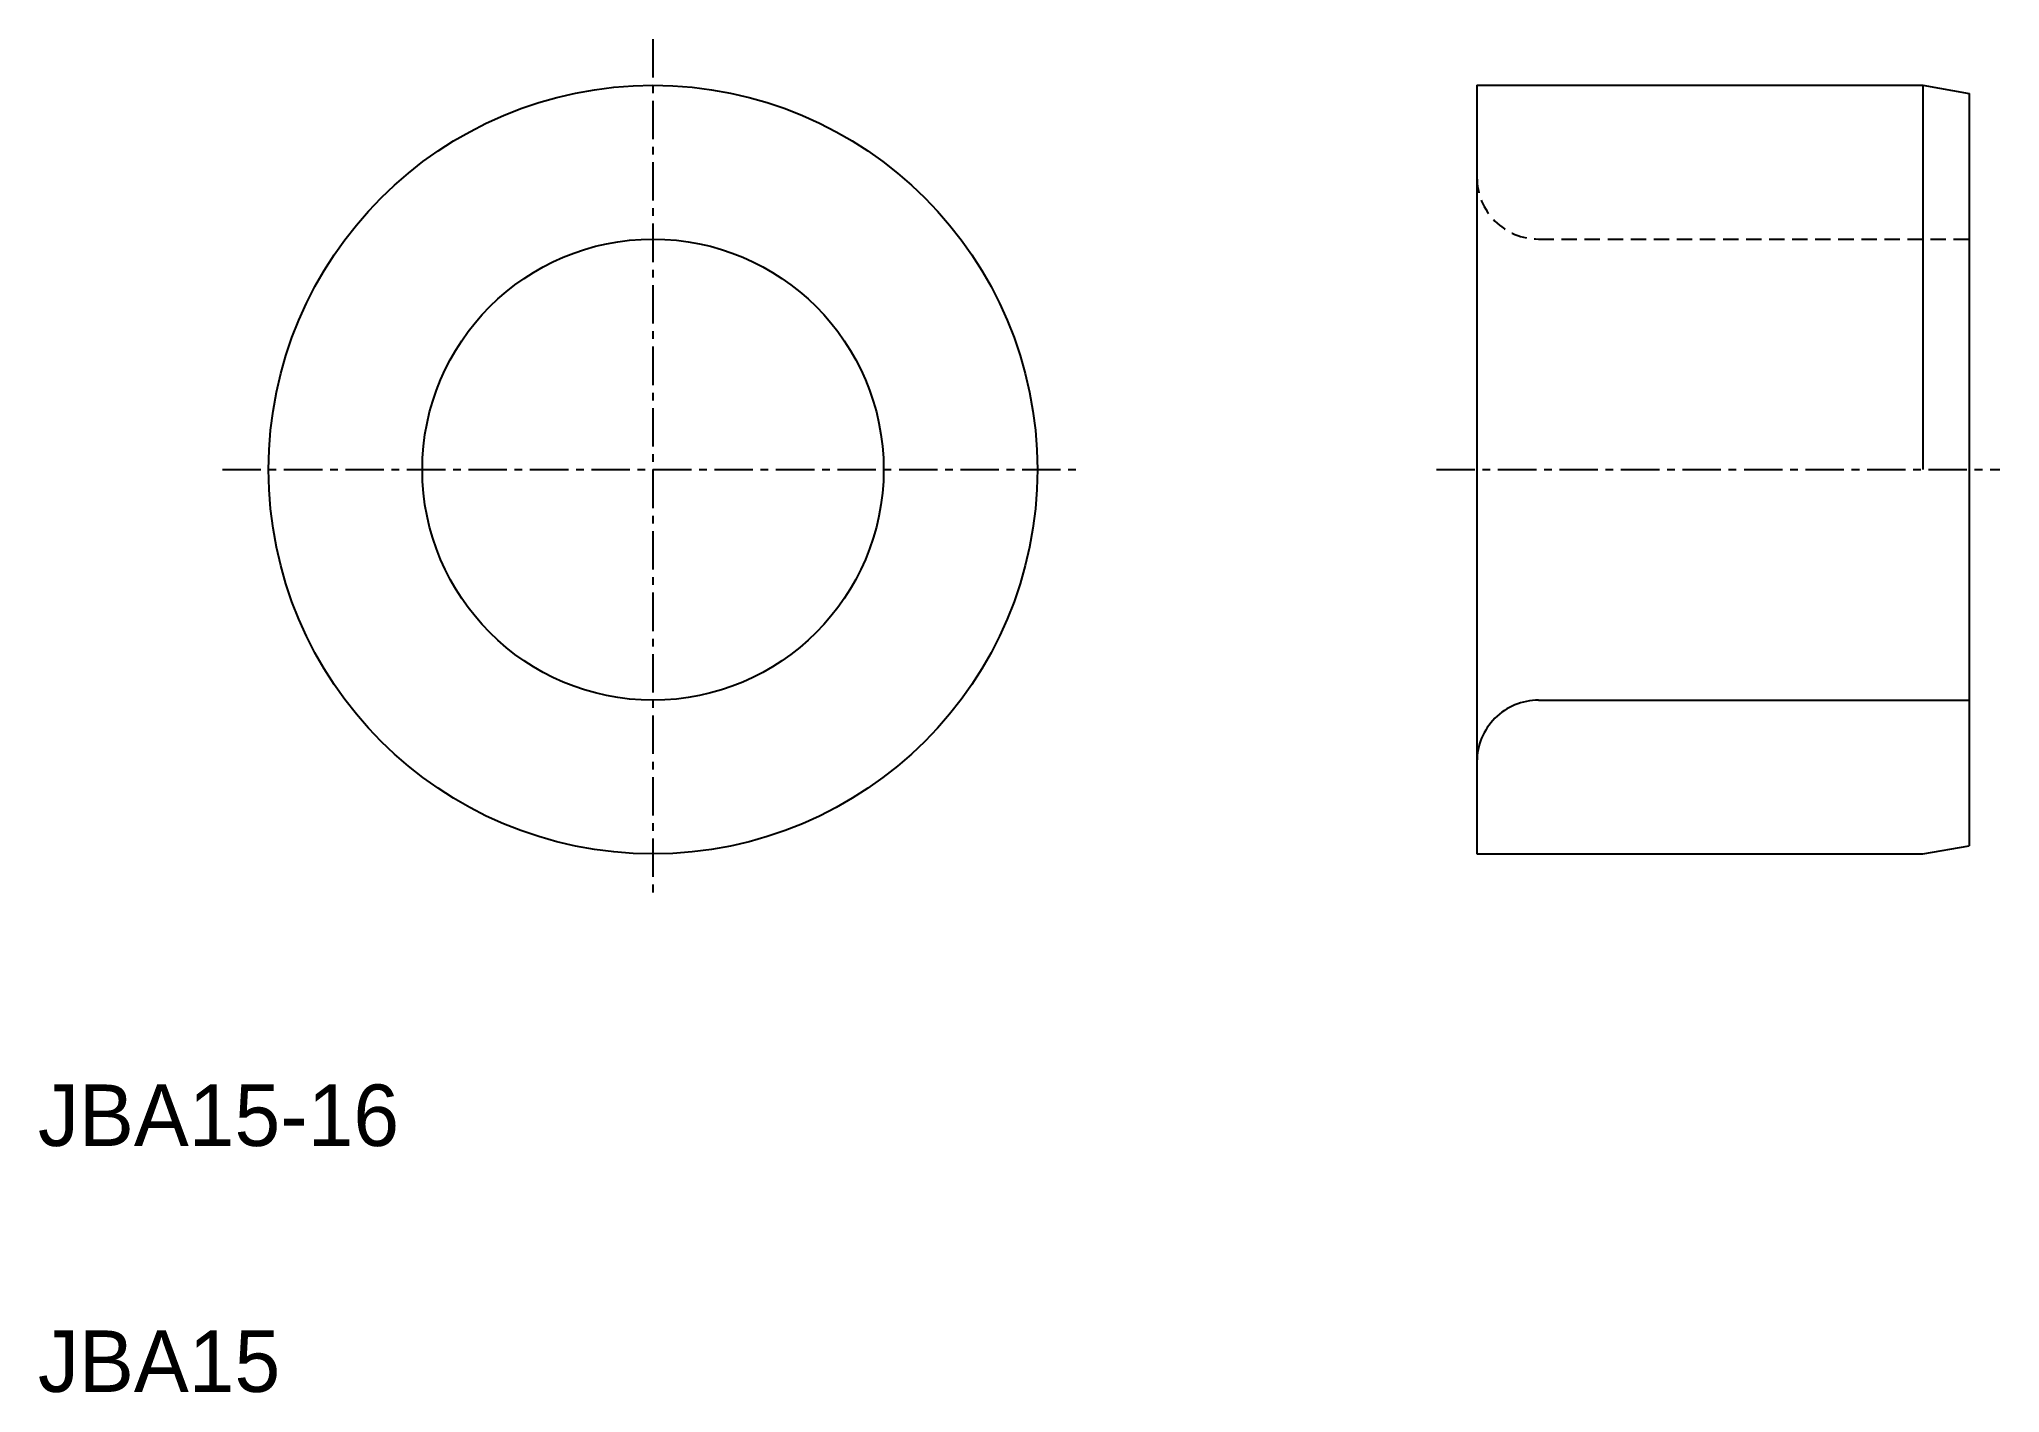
# Model space of a CAD drawing. Extents: x 10 to 73.8, y 10 to 54.
import ezdxf

# ---------------------------------------------------------------- set-up
doc = ezdxf.new("R2010")
doc.units = 0
doc.linetypes.add('CENTER', pattern=[2, 1.25, -0.25, 0.25, -0.25])
doc.linetypes.add('DASHED', pattern=[0.75, 0.5, -0.25])
doc.layers.get('0').update_dxf_attribs({"linetype": 'CONTINUOUS'})
doc.layers.add('CENTER', color=1, linetype='CENTER')

msp = doc.modelspace()

# ---------------------------------------------------------------- linework, layer by layer
at = {"color": 7, "linetype": 'CONTINUOUS'}
for p, q in [((56.794, 52.5), (71.294, 52.5)), ((56.794, 52.5), (56.794, 27.5)), ((71.294, 52.5), (71.294, 40)), ((71.294, 52.5), (72.794, 52.236)), ((72.794, 52.236), (72.794, 27.764)), ((56.794, 46.25), (56.794, 46.25)), ((56.794, 40), (56.794, 40)), ((58.794, 32.5), (72.794, 32.5)), ((56.794, 27.5), (71.294, 27.5)), ((71.294, 27.5), (72.794, 27.764))]:
    msp.add_line(p, q, dxfattribs=at)
at = {"color": 3, "linetype": 'DASHED'}
msp.add_line((58.794, 47.5), (72.794, 47.5), dxfattribs=at)
at = {"color": 7, "linetype": 'CONTINUOUS'}
for radius in [12.5, 7.5]:
    msp.add_circle((30, 40), radius, dxfattribs=at)
at = {"color": 3, "linetype": 'DASHED'}
msp.add_arc((58.794, 49.5), 2, 179.99999, 270, dxfattribs=at)
at = {"color": 7, "linetype": 'CONTINUOUS'}
msp.add_arc((58.794, 30.5), 2, 90, 180.00001, dxfattribs=at)
at = {"layer": 'CENTER', "color": 1, "linetype": 'CENTER'}
for p, q in [((30, 54), (30, 26)), ((16, 40), (44, 40)), ((55.477, 40), (73.794, 40))]:
    msp.add_line(p, q, dxfattribs=at)

# ---------------------------------------------------------------- texts
at = {"color": 7, "linetype": 'CONTINUOUS'}
for s, p in [('JBA15-16', (10, 18)), ('JBA15', (10, 10))]:
    msp.add_text(s, height=2, dxfattribs=at).set_placement(p)

doc.saveas('drawing.dxf')
